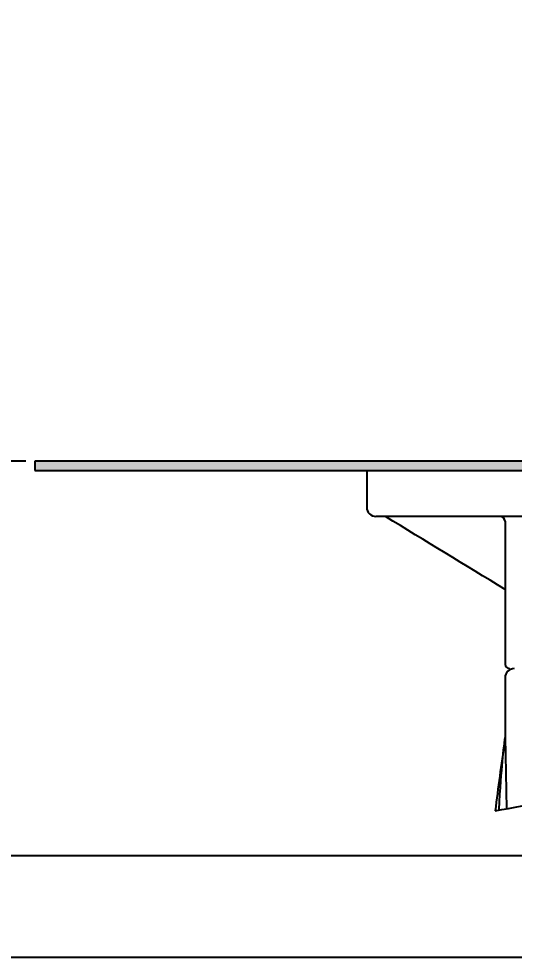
# Model space of a CAD drawing. Extents: x 40119 to 40713, y 15845 to 16265.
# Drawn here: x 40490.9 to 40544.7, y 15845 to 15946.8 of the extents above; entities that cross this region are included whole.
import ezdxf

# ---------------------------------------------------------------- set-up
doc = ezdxf.new("R2010")
doc.units = 0
doc.header["$LTSCALE"] = 7
doc.header["$MEASUREMENT"] = 0
doc.layers.get('0').update_dxf_attribs({"color": 2, "linetype": 'CONTINUOUS'})
doc.layers.get('Defpoints').update_dxf_attribs({"linetype": 'CONTINUOUS'})
for name, color, linetype in [('D', 2, 'CONTINUOUS'), ('DIM', 2, 'CONTINUOUS'), ('DWG', 7, 'CONTINUOUS'), ('HT', 3, 'CONTINUOUS')]:
    doc.layers.add(name, color=color, linetype=linetype)
doc.styles.add('GHS', font='romans', dxfattribs={"bigfont": 'ghs'})
doc.dimstyles.new('DIM_WS01', dxfattribs={"dimtxt": 3.5, "dimasz": 3, "dimexe": 1, "dimexo": 1, "dimgap": 1, "dimtad": 1, "dimdec": 4, "dimzin": 9, "dimdsep": 46, "dimtxsty": 'GHS', "dimcen": -2, "dimclrd": 256, "dimclre": 256, "dimclrt": 256, "dimadec": 4, "dimazin": 2, "dimtfac": 1, "dimtdec": 4, "dimtix": 1, "dimtmove": 0, "dimatfit": 1, "dimfxl": 1, "dimtolj": 1, "dimtzin": 0, "dimlwd": -1, "dimlwe": -1, "dimarcsym": 0})

# ---------------------------------------------------------------- blocks, each defined once
blk = doc.blocks.new('BORDER')
blk.add_line((0, 0), (1, 0))
blk = doc.blocks.new('*D3')
at = {"layer": 'Defpoints', "color": 0, "transparency": 16777216}
for p in [(40332.92, 16181.58), (40384.82, 16181.58), (40492.7, 15898.83)]:
    blk.add_point(p, dxfattribs=at)
at = {"layer": 'DIM', "transparency": 16777216}
for p, q in [((40383.82, 16181.58), (40331.92, 16181.58)), ((40332.92, 15901.83), (40332.92, 16178.58)), ((40491.7, 15898.83), (40331.92, 15898.83))]:
    blk.add_line(p, q, dxfattribs=at)
for points in [[(40332.42, 16178.58), (40333.42, 16178.58), (40332.92, 16181.58)], [(40332.42, 15901.83), (40333.42, 15901.83), (40332.92, 15898.83)]]:
    blk.add_solid(points, dxfattribs=at)
at = {"layer": 'DIM', "transparency": 16777216, "insert": (40329.26, 16040.2), "char_height": 3.5, "attachment_point": 5, "rotation": 90, "style": 'GHS'}
blk.add_mtext('\\A1;(283)', dxfattribs=at)

msp = doc.modelspace()

# ---------------------------------------------------------------- hatches: boundary and pattern name
at = {"layer": 'HT'}
h = msp.add_hatch(dxfattribs=at)
h.set_pattern_fill('DOTS', color=256, scale=7, angle=-90)
h.set_pattern_definition([(270, (47465.3464, 51679.5893), (0.4375, -0.21875), [0, -0.4375])])
h.paths.add_polyline_path([(40549.68034, 15898.82673), (40549.68034, 15897.82673), (40492.69513, 15897.82673), (40492.69513, 15898.82673)])
h.paths.add_polyline_path([(40587.68034, 15898.82673), (40587.68034, 15897.82673), (40644.39089, 15897.82673), (40644.39089, 15898.82673)])

# ---------------------------------------------------------------- linework, layer by layer
at = {"color": 4}
msp.add_line((40698.64928, 15856.01461), (40149.64928, 15856.01461), dxfattribs=at)
at = {"layer": 'D'}
msp.add_line((40571.18034, 15898.8267), (40492.69513, 15898.82673), dxfattribs=at)
at = {"layer": 'D', "ltscale": 0.6}
for p, q in [((40492.69513, 15898.82673), (40492.69513, 15897.82673)), ((40492.69513, 15897.82673), (40549.40568, 15897.82673))]:
    msp.add_line(p, q, dxfattribs=at)
at = {"layer": 'DIM'}
msp.add_spline([(40542.6102, 15860.88573), (40565.96644, 15863.01195), (40583.55512, 15860.76853), (40594.46141, 15863.11583)], degree=3, dxfattribs=at)
at = {"layer": 'DWG'}
for p, q in [((40528.68031, 15897.82673), (40528.68031, 15893.82673)), ((40528.68031, 15897.82673), (40608.68031, 15897.82673)), ((40607.68031, 15892.82673), (40529.68031, 15892.82673)), ((40543.68031, 15892.32673), (40543.68031, 15876.82673)), ((40543.68031, 15875.32673), (40543.68031, 15868.91633)), ((40543.66124, 15868.57857), (40543.63744, 15868.41096)), ((40543.67638, 15868.68821), (40543.68195, 15868.8337)), ((40543.68031, 15868.91633), (40543.83927, 15861.11794)), ((40543.63744, 15868.41096), (40543.63557, 15868.39916)), ((40543.63778, 15868.39915), (40543.63562, 15868.39915)), ((40543.63773, 15868.39916), (40543.63744, 15868.41096))]:
    msp.add_line(p, q, dxfattribs=at)
for points in [[(40543.6377, 15868.39916), (40543.66162, 15868.54323), (40543.67638, 15868.68821)], [(40543.68031, 15868.91633), (40543.67554, 15868.74719), (40543.66124, 15868.57857)], [(40543.02588, 15860.96436), (40543.02916, 15861.02704), (40543.07674, 15861.86145), (40543.12667, 15862.66714), (40543.17723, 15863.42209), (40543.22657, 15864.10771), (40543.27353, 15864.71867), (40543.31816, 15865.26485), (40543.36214, 15865.77257), (40543.40568, 15866.24761), (40543.44793, 15866.68406), (40543.48916, 15867.08781), (40543.53462, 15867.5084)], [(40543.53462, 15867.5084), (40543.61125, 15868.17819), (40543.63778, 15868.39915)]]:
    msp.add_lwpolyline(points, dxfattribs=at)
for centre, radius, start, end in [((40529.68031, 15893.82673), 1, 180, 270), ((40543.18031, 15892.32673), 0.5, 0, 90), ((40544.18031, 15876.82673), 0.5, 180, 270), ((40544.68031, 15875.32673), 1, 90, 180), ((40934.04642, 15811.28963), 394.5657, 171.6777645, 172.7789369)]:
    msp.add_arc(centre, radius, start, end, dxfattribs=at)
msp.add_open_spline([(40543.68019, 15884.92058), (40539.35508, 15887.55438), (40535.03127, 15890.19032), (40530.70774, 15892.82673)], degree=3, dxfattribs=at)

# ---------------------------------------------------------------- block references
at = {"xscale": 594, "yscale": 420, "zscale": 594}
msp.add_blockref('BORDER', (40118.64928, 15845.01461), dxfattribs=at)

# ---------------------------------------------------------------- dimensions: what is measured, and where the dimension line sits
at = {"layer": 'DIM'}
dim = msp.add_linear_dim(base=(40332.92389, 16181.57838), p1=(40492.69513, 15898.82673), p2=(40384.81859, 16181.57838), angle=90, text='(283)', dimstyle='DIM_WS01', dxfattribs=at)
dim.commit()
dim.dimension.update_dxf_attribs({"geometry": '*D3', "text_midpoint": (40329.25722, 16040.20255)})

doc.saveas('drawing.dxf')
